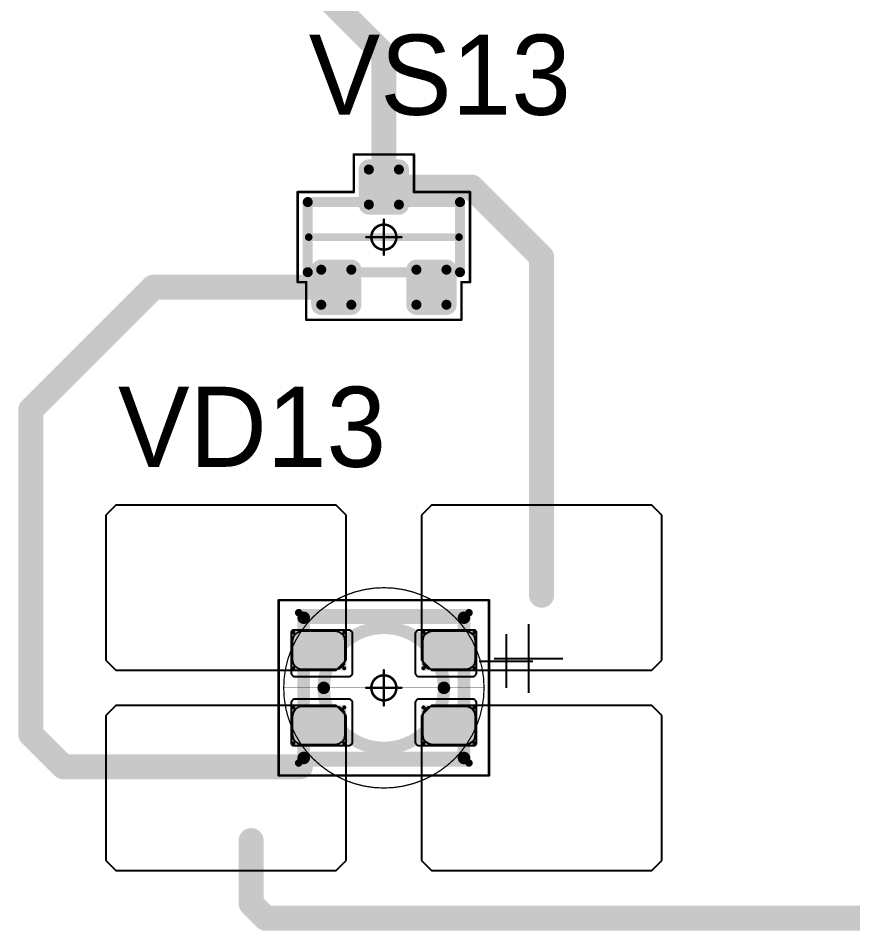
# Model space of a CAD drawing. Header units: millimetres. Extents: x 0 to 400, y 0 to 514.
# Drawn here: x 152.7 to 169.36, y 287.65 to 305.87 of the extents above; entities that cross this region are included whole.
import ezdxf

# ---------------------------------------------------------------- set-up
doc = ezdxf.new("R2010")
doc.units = ezdxf.units.MM
for name, color, linetype in [('Mechanical13', 56, 'Continuous'), ('Mechanical15', 56, 'Continuous'), ('Mechanical2', 216, 'Continuous'), ('TopLayer', 1, 'Continuous'), ('TopOverlay', 2, 'Continuous'), ('TopPaste', 8, 'Continuous'), ('TopSolder', 216, 'Continuous')]:
    doc.layers.add(name, color=color, linetype=linetype)

# ---------------------------------------------------------------- blocks, each defined once
blk = doc.blocks.new('SOT23_169')
at = {"layer": 'Mechanical13', "const_width": 0.2}
for points in [[(-0.7, 1.52), (0.7, 1.52)], [(-0.7, 1.52), (-0.7, -1.52)], [(0.7, 1.52), (0.7, -1.52)], [(-0.7, -1.52), (0.7, -1.52)]]:
    blk.add_lwpolyline(points, dxfattribs=at)
at = {"layer": 'Mechanical13', "const_width": 0.1}
for points in [[(-0.75, 1.52, 1), (-0.65, 1.52, 1)], [(-0.75, 1.52, 1), (-0.65, 1.52, 1)], [(0.65, 1.52, 1), (0.75, 1.52, 1)], [(0.65, 1.52, 1), (0.75, 1.52, 1)], [(-0.75, -1.52, 1), (-0.65, -1.52, 1)], [(-0.75, -1.52, 1), (-0.65, -1.52, 1)], [(0.65, -1.52, 1), (0.75, -1.52, 1)], [(0.65, -1.52, 1), (0.75, -1.52, 1)]]:
    blk.add_lwpolyline(points, format="xyb", close=True, dxfattribs=at)
at = {"layer": 'Mechanical15', "const_width": 0.05}
for points in [[(-0.9, 1.72), (-0.9, 1.55)], [(-0.9, 1.72), (0.9, 1.72)], [(0.9, 1.72), (0.9, 0.6)], [(-1.65, 1.55), (-1.65, -1.55)], [(-1.65, 1.55), (-0.9, 1.55)], [(0.9, 0.6), (1.65, 0.6)], [(1.65, 0.6), (1.65, -0.6)], [(0, 0.35), (0, -0.35)], [(-0.35, 0), (0.35, 0)], [(0.9, -0.6), (1.65, -0.6)], [(0.9, -0.6), (0.9, -1.72)], [(-1.65, -1.55), (-0.9, -1.55)], [(-0.9, -1.55), (-0.9, -1.72)], [(-0.9, -1.72), (0.9, -1.72)]]:
    blk.add_lwpolyline(points, dxfattribs=at)
at = {"layer": 'Mechanical15'}
for points, const_width in [([(-0.913, 1.72, 1), (-0.888, 1.72, 1)], 0.025), ([(-0.913, 1.72, 1), (-0.888, 1.72, 1)], 0.025), ([(0.888, 1.72, 1), (0.913, 1.72, 1)], 0.025), ([(0.888, 1.72, 1), (0.913, 1.72, 1)], 0.025), ([(-1.662, 1.55, 1), (-1.637, 1.55, 1)], 0.025), ([(-1.662, 1.55, 1), (-1.637, 1.55, 1)], 0.025), ([(-0.913, 1.55, 1), (-0.888, 1.55, 1)], 0.025), ([(-0.913, 1.55, 1), (-0.888, 1.55, 1)], 0.025), ([(0.888, 0.6, 1), (0.913, 0.6, 1)], 0.025), ([(0.888, 0.6, 1), (0.913, 0.6, 1)], 0.025), ([(1.637, 0.6, 1), (1.662, 0.6, 1)], 0.025), ([(1.637, 0.6, 1), (1.662, 0.6, 1)], 0.025), ([(-0.012, 0.35, 1), (0.012, 0.35, 1)], 0.025), ([(0.25, 0, 1), (-0.25, 0, 1)], 0.05), ([(-0.362, 0, 1), (-0.337, 0, 1)], 0.025), ([(-0.262, 0, 1), (-0.238, 0, 1)], 0.025), ([(0.238, 0, 1), (0.262, 0, 1)], 0.025), ([(0.337, 0, 1), (0.362, 0, 1)], 0.025), ([(-0.012, -0.35, 1), (0.012, -0.35, 1)], 0.025), ([(0.888, -0.6, 1), (0.913, -0.6, 1)], 0.025), ([(0.888, -0.6, 1), (0.913, -0.6, 1)], 0.025), ([(1.637, -0.6, 1), (1.662, -0.6, 1)], 0.025), ([(1.637, -0.6, 1), (1.662, -0.6, 1)], 0.025), ([(-1.662, -1.55, 1), (-1.637, -1.55, 1)], 0.025), ([(-1.662, -1.55, 1), (-1.637, -1.55, 1)], 0.025), ([(-0.913, -1.55, 1), (-0.888, -1.55, 1)], 0.025), ([(-0.913, -1.55, 1), (-0.888, -1.55, 1)], 0.025), ([(-0.913, -1.72, 1), (-0.888, -1.72, 1)], 0.025), ([(-0.913, -1.72, 1), (-0.888, -1.72, 1)], 0.025), ([(0.888, -1.72, 1), (0.913, -1.72, 1)], 0.025), ([(0.888, -1.72, 1), (0.913, -1.72, 1)], 0.025)]:
    blk.add_lwpolyline(points, format="xyb", close=True, dxfattribs=dict(at, const_width=const_width))
at = {"layer": 'TopLayer', "const_width": 0.1}
for points in [[(-1.4, 1.25, 1), (-1.3, 1.25, 1)], [(-0.7, 1.25, 1), (-0.6, 1.25, 1)], [(-1.4, 0.65, 1), (-1.3, 0.65, 1)], [(-0.7, 0.65, 1), (-0.6, 0.65, 1)], [(0.6, 0.3, 1), (0.7, 0.3, 1)], [(1.3, 0.3, 1), (1.4, 0.3, 1)], [(0.6, -0.3, 1), (0.7, -0.3, 1)], [(1.3, -0.3, 1), (1.4, -0.3, 1)], [(-1.4, -0.65, 1), (-1.3, -0.65, 1)], [(-0.7, -0.65, 1), (-0.6, -0.65, 1)], [(-1.4, -1.25, 1), (-1.3, -1.25, 1)], [(-0.7, -1.25, 1), (-0.6, -1.25, 1)]]:
    blk.add_lwpolyline(points, format="xyb", close=True, dxfattribs=at)
at = {"layer": 'TopLayer'}
for points in [[(-1.35, 1.35), (-1.35, 0.55), (-0.65, 1.35), (-0.65, 0.55)], [(-1.45, 1.25), (-1.45, 0.65), (-0.55, 1.25), (-0.55, 0.65)], [(0.65, 0.4), (0.65, -0.4), (1.35, 0.4), (1.35, -0.4)], [(0.55, 0.3), (0.55, -0.3), (1.45, 0.3), (1.45, -0.3)], [(-1.45, -0.65), (-1.45, -1.25), (-0.55, -0.65), (-0.55, -1.25)], [(-1.35, -0.55), (-1.35, -1.35), (-0.65, -0.55), (-0.65, -1.35)]]:
    blk.add_solid(points, dxfattribs=at)
at = {"layer": 'TopOverlay', "const_width": 0.15}
blk.add_lwpolyline([(0, 1.5), (0, -1.5)], dxfattribs=at)
at = {"layer": 'TopOverlay', "const_width": 0.075}
for points in [[(-0.038, 1.5, 1), (0.038, 1.5, 1)], [(-0.038, -1.5, 1), (0.038, -1.5, 1)]]:
    blk.add_lwpolyline(points, format="xyb", close=True, dxfattribs=at)
at = {"layer": 'TopPaste', "const_width": 0.075}
for points in [[(-1.387, 1.25, 1), (-1.313, 1.25, 1)], [(-0.687, 1.25, 1), (-0.613, 1.25, 1)], [(-1.387, 0.65, 1), (-1.313, 0.65, 1)], [(-0.687, 0.65, 1), (-0.613, 0.65, 1)], [(0.613, 0.3, 1), (0.687, 0.3, 1)], [(1.313, 0.3, 1), (1.387, 0.3, 1)], [(0.613, -0.3, 1), (0.687, -0.3, 1)], [(1.313, -0.3, 1), (1.387, -0.3, 1)], [(-1.387, -0.65, 1), (-1.313, -0.65, 1)], [(-0.687, -0.65, 1), (-0.613, -0.65, 1)], [(-1.387, -1.25, 1), (-1.313, -1.25, 1)], [(-0.687, -1.25, 1), (-0.613, -1.25, 1)]]:
    blk.add_lwpolyline(points, format="xyb", close=True, dxfattribs=at)
at = {"layer": 'TopPaste'}
for points in [[(-1.35, 1.325), (-1.35, 0.575), (-0.65, 1.325), (-0.65, 0.575)], [(-1.425, 1.25), (-1.425, 0.65), (-0.575, 1.25), (-0.575, 0.65)], [(0.65, 0.375), (0.65, -0.375), (1.35, 0.375), (1.35, -0.375)], [(0.575, 0.3), (0.575, -0.3), (1.425, 0.3), (1.425, -0.3)], [(-1.425, -0.65), (-1.425, -1.25), (-0.575, -0.65), (-0.575, -1.25)], [(-1.35, -0.575), (-1.35, -1.325), (-0.65, -0.575), (-0.65, -1.325)]]:
    blk.add_solid(points, dxfattribs=at)
at = {"layer": 'TopSolder', "const_width": 0.202}
for points in [[(-1.451, 1.25, 1), (-1.249, 1.25, 1)], [(-0.751, 1.25, 1), (-0.549, 1.25, 1)], [(-1.451, 0.65, 1), (-1.249, 0.65, 1)], [(-0.751, 0.65, 1), (-0.549, 0.65, 1)], [(0.549, 0.3, 1), (0.751, 0.3, 1)], [(1.249, 0.3, 1), (1.451, 0.3, 1)], [(0.549, -0.3, 1), (0.751, -0.3, 1)], [(1.249, -0.3, 1), (1.451, -0.3, 1)], [(-1.451, -0.65, 1), (-1.249, -0.65, 1)], [(-0.751, -0.65, 1), (-0.549, -0.65, 1)], [(-1.451, -1.25, 1), (-1.249, -1.25, 1)], [(-0.751, -1.25, 1), (-0.549, -1.25, 1)]]:
    blk.add_lwpolyline(points, format="xyb", close=True, dxfattribs=at)
at = {"layer": 'TopSolder'}
for points in [[(-1.35, 1.452), (-1.35, 0.448), (-0.65, 1.452), (-0.65, 0.448)], [(-1.552, 1.25), (-1.552, 0.65), (-0.448, 1.25), (-0.448, 0.65)], [(0.65, 0.502), (0.65, -0.502), (1.35, 0.502), (1.35, -0.502)], [(0.448, 0.3), (0.448, -0.3), (1.552, 0.3), (1.552, -0.3)], [(-1.35, -0.448), (-1.35, -1.452), (-0.65, -0.448), (-0.65, -1.452)], [(-1.552, -0.65), (-1.552, -1.25), (-0.448, -0.65), (-0.448, -1.25)]]:
    blk.add_solid(points, dxfattribs=at)
blk = doc.blocks.new('E65F_342')
at = {"layer": 'Mechanical13'}
for p, q in [((2.441, 1.071), (2.441, 0)), ((1.905, 0.536), (2.976, 0.536))]:
    blk.add_line(p, q, dxfattribs=at)
at = {"layer": 'Mechanical13', "const_width": 0.25}
for points in [[(-1.6, -1.4), (-1.6, 1.4)], [(-1.6, 1.4), (1.6, 1.4)], [(1.6, -1.4), (1.6, 1.4)], [(-1.6, -1.4), (1.6, -1.4)]]:
    blk.add_lwpolyline(points, dxfattribs=at)
at = {"layer": 'Mechanical13'}
for points, const_width in [([(-1.663, 1.4, 1), (-1.538, 1.4, 1)], 0.125), ([(-1.663, 1.4, 1), (-1.538, 1.4, 1)], 0.125), ([(1.537, 1.4, 1), (1.662, 1.4, 1)], 0.125), ([(1.537, 1.4, 1), (1.662, 1.4, 1)], 0.125), ([(1.2, 0, 1), (-1.2, 0, 1)], 0.25), ([(-1.263, 0, 1), (-1.138, 0, 1)], 0.125), ([(1.137, 0, 1), (1.262, 0, 1)], 0.125), ([(-1.663, -1.4, 1), (-1.538, -1.4, 1)], 0.125), ([(-1.663, -1.4, 1), (-1.538, -1.4, 1)], 0.125), ([(1.537, -1.4, 1), (1.662, -1.4, 1)], 0.125), ([(1.537, -1.4, 1), (1.662, -1.4, 1)], 0.125)]:
    blk.add_lwpolyline(points, format="xyb", close=True, dxfattribs=dict(at, const_width=const_width))
at = {"layer": 'Mechanical15', "const_width": 0.05}
for points in [[(-2.1, 1.75), (2.1, 1.75)], [(-2.1, -1.75), (-2.1, 1.75)], [(2.1, -1.75), (2.1, 1.75)], [(0, -0.35), (0, 0.35)], [(0, -0.35), (0, 0.35)], [(-0.35, 0), (0.35, 0)], [(-0.35, 0), (0.35, 0)], [(-2.1, -1.75), (2.1, -1.75)]]:
    blk.add_lwpolyline(points, dxfattribs=at)
at = {"layer": 'Mechanical15'}
for points, const_width in [([(-2.113, 1.75, 1), (-2.088, 1.75, 1)], 0.025), ([(-2.113, 1.75, 1), (-2.088, 1.75, 1)], 0.025), ([(2.087, 1.75, 1), (2.112, 1.75, 1)], 0.025), ([(2.087, 1.75, 1), (2.112, 1.75, 1)], 0.025), ([(-0.013, 0.35, 1), (0.012, 0.35, 1)], 0.025), ([(-0.013, 0.35, 1), (0.012, 0.35, 1)], 0.025), ([(0.25, 0, 1), (-0.25, 0, 1)], 0.05), ([(0.25, 0, 1), (-0.25, 0, 1)], 0.05), ([(-0.363, 0, 1), (-0.338, 0, 1)], 0.025), ([(-0.363, 0, 1), (-0.338, 0, 1)], 0.025), ([(-0.263, 0, 1), (-0.238, 0, 1)], 0.025), ([(-0.263, 0, 1), (-0.238, 0, 1)], 0.025), ([(0.237, 0, 1), (0.262, 0, 1)], 0.025), ([(0.237, 0, 1), (0.262, 0, 1)], 0.025), ([(0.337, 0, 1), (0.362, 0, 1)], 0.025), ([(0.337, 0, 1), (0.362, 0, 1)], 0.025), ([(-0.013, -0.35, 1), (0.012, -0.35, 1)], 0.025), ([(-0.013, -0.35, 1), (0.012, -0.35, 1)], 0.025), ([(-2.113, -1.75, 1), (-2.088, -1.75, 1)], 0.025), ([(-2.113, -1.75, 1), (-2.088, -1.75, 1)], 0.025), ([(2.087, -1.75, 1), (2.112, -1.75, 1)], 0.025), ([(2.087, -1.75, 1), (2.112, -1.75, 1)], 0.025)]:
    blk.add_lwpolyline(points, format="xyb", close=True, dxfattribs=dict(at, const_width=const_width))
at = {"layer": 'TopLayer'}
for p, q in [((-5.35, 3.65), (-5.55, 3.45)), ((-0.95, 3.65), (-5.35, 3.65)), ((-5.35, 3.65), (-5.35, 3.65)), ((-0.75, 3.45), (-0.95, 3.65)), ((0.95, 3.65), (0.75, 3.45)), ((5.35, 3.65), (0.95, 3.65)), ((0.95, 3.65), (0.95, 3.65)), ((5.55, 3.45), (5.35, 3.65)), ((-5.55, 3.45), (-5.55, 3.45)), ((-5.55, 3.45), (-5.55, 0.55)), ((-0.75, 0.55), (-0.75, 3.45)), ((0.75, 3.45), (0.75, 3.45)), ((0.75, 3.45), (0.75, 0.55)), ((5.55, 0.55), (5.55, 3.45)), ((-5.55, 0.55), (-5.35, 0.35)), ((-0.95, 0.35), (-0.75, 0.55)), ((0.75, 0.55), (0.95, 0.35)), ((5.35, 0.35), (5.55, 0.55)), ((-5.35, 0.35), (-0.95, 0.35)), ((0.95, 0.35), (5.35, 0.35)), ((-5.35, -0.35), (-5.55, -0.55)), ((-0.95, -0.35), (-5.35, -0.35)), ((-5.35, -0.35), (-5.35, -0.35)), ((-0.75, -0.55), (-0.95, -0.35)), ((0.95, -0.35), (0.75, -0.55)), ((5.35, -0.35), (0.95, -0.35)), ((0.95, -0.35), (0.95, -0.35)), ((5.55, -0.55), (5.35, -0.35)), ((-5.55, -0.55), (-5.55, -0.55)), ((-5.55, -0.55), (-5.55, -3.45)), ((-0.75, -3.45), (-0.75, -0.55)), ((0.75, -0.55), (0.75, -0.55)), ((0.75, -0.55), (0.75, -3.45)), ((5.55, -3.45), (5.55, -0.55)), ((-5.55, -3.45), (-5.35, -3.65)), ((-0.95, -3.65), (-0.75, -3.45)), ((0.75, -3.45), (0.95, -3.65)), ((5.35, -3.65), (5.55, -3.45)), ((-5.35, -3.65), (-0.95, -3.65)), ((0.95, -3.65), (5.35, -3.65))]:
    blk.add_line(p, q, dxfattribs=at)
at = {"layer": 'TopLayer', "const_width": 0.04}
for points in [[(-1.83, 1.11, 1), (-1.79, 1.11, 1)], [(-0.81, 1.11, 1), (-0.77, 1.11, 1)], [(0.77, 1.11, 1), (0.81, 1.11, 1)], [(1.79, 1.11, 1), (1.83, 1.11, 1)], [(-1.83, 0.39, 1), (-1.79, 0.39, 1)], [(-0.81, 0.39, 1), (-0.77, 0.39, 1)], [(0.77, 0.39, 1), (0.81, 0.39, 1)], [(1.79, 0.39, 1), (1.83, 0.39, 1)], [(-1.83, -0.39, 1), (-1.79, -0.39, 1)], [(-0.81, -0.39, 1), (-0.77, -0.39, 1)], [(0.77, -0.39, 1), (0.81, -0.39, 1)], [(1.79, -0.39, 1), (1.83, -0.39, 1)], [(-1.83, -1.11, 1), (-1.79, -1.11, 1)], [(-0.81, -1.11, 1), (-0.77, -1.11, 1)], [(0.77, -1.11, 1), (0.81, -1.11, 1)], [(1.79, -1.11, 1), (1.83, -1.11, 1)]]:
    blk.add_lwpolyline(points, format="xyb", close=True, dxfattribs=at)
at = {"layer": 'TopLayer'}
for points in [[(-1.85, 1.11), (-1.85, 0.39), (-0.75, 1.11), (-0.75, 0.39)], [(-1.81, 1.15), (-1.81, 0.35), (-0.79, 1.15), (-0.79, 0.35)], [(0.75, 1.11), (0.75, 0.39), (1.85, 1.11), (1.85, 0.39)], [(0.79, 1.15), (0.79, 0.35), (1.81, 1.15), (1.81, 0.35)], [(-1.81, -0.35), (-1.81, -1.15), (-0.79, -0.35), (-0.79, -1.15)], [(0.79, -0.35), (0.79, -1.15), (1.81, -0.35), (1.81, -1.15)], [(-1.85, -0.39), (-1.85, -1.11), (-0.75, -0.39), (-0.75, -1.11)], [(0.75, -0.39), (0.75, -1.11), (1.85, -0.39), (1.85, -1.11)]]:
    blk.add_solid(points, dxfattribs=at)
at = {"layer": 'TopOverlay'}
for p, q in [((2.886, 1.271), (2.886, -0.1)), ((2.2, 0.586), (3.571, 0.586))]:
    blk.add_line(p, q, dxfattribs=at)
at = {"layer": 'TopOverlay', "const_width": 0.15}
for points in [[(-1.7, 1.5), (1.7, 1.5)], [(-1.7, -1.5), (1.7, -1.5)]]:
    blk.add_lwpolyline(points, dxfattribs=at)
at = {"layer": 'TopOverlay', "const_width": 0.075}
for points in [[(-1.738, 1.5, 1), (-1.663, 1.5, 1)], [(1.662, 1.5, 1), (1.737, 1.5, 1)], [(-1.738, -1.5, 1), (-1.663, -1.5, 1)], [(1.662, -1.5, 1), (1.737, -1.5, 1)]]:
    blk.add_lwpolyline(points, format="xyb", close=True, dxfattribs=at)
at = {"layer": 'TopPaste'}
for p, q in [((-1.711, 1.114), (-1.773, 1.073)), ((-1.638, 1.129), (-1.711, 1.114)), ((-0.963, 1.129), (-1.638, 1.129)), ((-0.889, 1.114), (-0.963, 1.129)), ((-0.827, 1.073), (-0.889, 1.114)), ((0.889, 1.114), (0.827, 1.073)), ((0.962, 1.129), (0.889, 1.114)), ((1.637, 1.129), (0.962, 1.129)), ((1.711, 1.114), (1.637, 1.129)), ((1.773, 1.073), (1.711, 1.114)), ((-1.814, 1.011), (-1.829, 0.938)), ((-1.829, 0.938), (-1.829, 0.563)), ((-1.773, 1.073), (-1.814, 1.011)), ((-0.786, 1.011), (-0.827, 1.073)), ((-0.771, 0.938), (-0.786, 1.011)), ((-0.771, 0.563), (-0.771, 0.938)), ((0.786, 1.011), (0.771, 0.938)), ((0.771, 0.938), (0.771, 0.563)), ((0.827, 1.073), (0.786, 1.011)), ((1.814, 1.011), (1.773, 1.073)), ((1.829, 0.938), (1.814, 1.011)), ((1.829, 0.563), (1.829, 0.938)), ((-1.829, 0.563), (-1.814, 0.489)), ((-0.786, 0.489), (-0.771, 0.563)), ((0.771, 0.563), (0.786, 0.489)), ((1.814, 0.489), (1.829, 0.563)), ((-1.814, 0.489), (-1.773, 0.427)), ((-1.773, 0.427), (-1.711, 0.386)), ((-1.711, 0.386), (-1.638, 0.371)), ((-1.638, 0.371), (-0.963, 0.371)), ((-0.963, 0.371), (-0.889, 0.386)), ((-0.889, 0.386), (-0.827, 0.427)), ((-0.827, 0.427), (-0.786, 0.489)), ((0.786, 0.489), (0.827, 0.427)), ((0.827, 0.427), (0.889, 0.386)), ((0.889, 0.386), (0.962, 0.371)), ((0.962, 0.371), (1.637, 0.371)), ((1.637, 0.371), (1.711, 0.386)), ((1.711, 0.386), (1.773, 0.427)), ((1.773, 0.427), (1.814, 0.489)), ((-1.814, -0.489), (-1.829, -0.563)), ((-1.773, -0.427), (-1.814, -0.489)), ((-1.711, -0.386), (-1.773, -0.427)), ((-1.638, -0.371), (-1.711, -0.386)), ((-0.963, -0.371), (-1.638, -0.371)), ((-0.889, -0.386), (-0.963, -0.371)), ((-0.827, -0.427), (-0.889, -0.386)), ((-0.786, -0.489), (-0.827, -0.427)), ((-0.771, -0.563), (-0.786, -0.489)), ((0.786, -0.489), (0.771, -0.563)), ((0.827, -0.427), (0.786, -0.489)), ((0.889, -0.386), (0.827, -0.427)), ((0.962, -0.371), (0.889, -0.386)), ((1.637, -0.371), (0.962, -0.371)), ((1.711, -0.386), (1.637, -0.371)), ((1.773, -0.427), (1.711, -0.386)), ((1.814, -0.489), (1.773, -0.427)), ((1.829, -0.563), (1.814, -0.489)), ((-1.829, -0.563), (-1.829, -0.938)), ((-0.771, -0.938), (-0.771, -0.563)), ((0.771, -0.563), (0.771, -0.938)), ((1.829, -0.938), (1.829, -0.563)), ((-1.829, -0.938), (-1.814, -1.011)), ((-1.814, -1.011), (-1.773, -1.073)), ((-1.773, -1.073), (-1.711, -1.114)), ((-0.889, -1.114), (-0.827, -1.073)), ((-0.827, -1.073), (-0.786, -1.011)), ((-0.786, -1.011), (-0.771, -0.938)), ((0.771, -0.938), (0.786, -1.011)), ((0.786, -1.011), (0.827, -1.073)), ((0.827, -1.073), (0.889, -1.114)), ((1.711, -1.114), (1.773, -1.073)), ((1.773, -1.073), (1.814, -1.011)), ((1.814, -1.011), (1.829, -0.938)), ((-1.711, -1.114), (-1.638, -1.129)), ((-1.638, -1.129), (-0.963, -1.129)), ((-0.963, -1.129), (-0.889, -1.114)), ((0.889, -1.114), (0.962, -1.129)), ((0.962, -1.129), (1.637, -1.129)), ((1.637, -1.129), (1.711, -1.114))]:
    blk.add_line(p, q, dxfattribs=at)
at = {"layer": 'TopSolder'}
for p, q in [((-1.842, 1.129), (-1.85, 1.111)), ((-1.85, 1.111), (-1.85, 1.101)), ((-1.85, 1.101), (-1.85, 1.101)), ((-1.85, 1.101), (-1.85, 0.301)), ((-1.828, 1.143), (-1.842, 1.129)), ((-1.81, 1.151), (-1.828, 1.143)), ((-1.8, 1.151), (-1.81, 1.151)), ((-0.7, 1.151), (-1.8, 1.151)), ((-0.685, 1.151), (-0.7, 1.151)), ((-0.7, 1.151), (-0.7, 1.151)), ((-0.658, 1.139), (-0.685, 1.151)), ((-0.636, 1.118), (-0.658, 1.139)), ((-0.625, 1.09), (-0.636, 1.118)), ((0.636, 1.118), (0.625, 1.09)), ((0.657, 1.139), (0.636, 1.118)), ((0.685, 1.151), (0.657, 1.139)), ((0.7, 1.151), (0.685, 1.151)), ((1.8, 1.151), (0.7, 1.151)), ((1.81, 1.151), (1.8, 1.151)), ((1.8, 1.151), (1.8, 1.151)), ((1.828, 1.143), (1.81, 1.151)), ((1.842, 1.129), (1.828, 1.143)), ((1.85, 1.111), (1.842, 1.129)), ((1.85, 1.101), (1.85, 1.111)), ((1.85, 0.301), (1.85, 1.101)), ((-0.625, 1.076), (-0.625, 1.09)), ((-0.625, 0.301), (-0.625, 1.076)), ((0.625, 1.09), (0.625, 1.076)), ((0.625, 1.076), (0.625, 1.076)), ((0.625, 1.076), (0.625, 0.301)), ((-1.85, 0.301), (-1.85, 0.286)), ((-1.85, 0.286), (-1.839, 0.258)), ((-1.839, 0.258), (-1.818, 0.237)), ((-1.818, 0.237), (-1.79, 0.226)), ((-1.79, 0.226), (-1.775, 0.226)), ((-1.775, 0.226), (-1.775, 0.226)), ((-1.775, 0.226), (-0.7, 0.226)), ((-0.7, 0.226), (-0.685, 0.226)), ((-0.685, 0.226), (-0.658, 0.237)), ((-0.658, 0.237), (-0.636, 0.258)), ((-0.636, 0.258), (-0.625, 0.286)), ((-0.625, 0.286), (-0.625, 0.301)), ((-0.625, 0.301), (-0.625, 0.301)), ((0.625, 0.301), (0.625, 0.286)), ((0.625, 0.286), (0.636, 0.258)), ((0.636, 0.258), (0.657, 0.237)), ((0.657, 0.237), (0.685, 0.226)), ((0.685, 0.226), (0.7, 0.226)), ((0.7, 0.226), (0.7, 0.226)), ((0.7, 0.226), (1.775, 0.226)), ((1.775, 0.226), (1.79, 0.226)), ((1.79, 0.226), (1.817, 0.237)), ((1.817, 0.237), (1.839, 0.258)), ((1.839, 0.258), (1.85, 0.286)), ((1.85, 0.286), (1.85, 0.301)), ((1.85, 0.301), (1.85, 0.301)), ((-1.839, -0.257), (-1.85, -0.285)), ((-1.85, -0.285), (-1.85, -0.299)), ((-1.85, -0.299), (-1.85, -0.299)), ((-1.85, -0.299), (-1.85, -1.099)), ((-1.818, -0.236), (-1.839, -0.257)), ((-1.79, -0.224), (-1.818, -0.236)), ((-1.775, -0.224), (-1.79, -0.224)), ((-0.7, -0.224), (-1.775, -0.224)), ((-0.685, -0.224), (-0.7, -0.224)), ((-0.7, -0.224), (-0.7, -0.224)), ((-0.658, -0.236), (-0.685, -0.224)), ((-0.636, -0.257), (-0.658, -0.236)), ((-0.625, -0.285), (-0.636, -0.257)), ((-0.625, -0.299), (-0.625, -0.285)), ((-0.625, -1.074), (-0.625, -0.299)), ((0.636, -0.257), (0.625, -0.285)), ((0.625, -0.285), (0.625, -0.299)), ((0.625, -0.299), (0.625, -0.299)), ((0.625, -0.299), (0.625, -1.074)), ((0.657, -0.236), (0.636, -0.257)), ((0.685, -0.224), (0.657, -0.236)), ((0.7, -0.224), (0.685, -0.224)), ((1.775, -0.224), (0.7, -0.224)), ((1.79, -0.224), (1.775, -0.224)), ((1.775, -0.224), (1.775, -0.224)), ((1.817, -0.236), (1.79, -0.224)), ((1.839, -0.257), (1.817, -0.236)), ((1.85, -0.285), (1.839, -0.257)), ((1.85, -0.299), (1.85, -0.285)), ((1.85, -1.099), (1.85, -0.299)), ((-0.636, -1.117), (-0.625, -1.089)), ((-0.625, -1.089), (-0.625, -1.074)), ((-0.625, -1.074), (-0.625, -1.074)), ((0.625, -1.074), (0.625, -1.089)), ((0.625, -1.089), (0.636, -1.117)), ((-1.85, -1.099), (-1.85, -1.109)), ((-1.85, -1.109), (-1.842, -1.128)), ((-1.842, -1.128), (-1.828, -1.142)), ((-1.828, -1.142), (-1.81, -1.149)), ((-1.81, -1.149), (-1.8, -1.149)), ((-1.8, -1.149), (-0.7, -1.149)), ((-1.8, -1.149), (-1.8, -1.149)), ((-0.7, -1.149), (-0.685, -1.149)), ((-0.685, -1.149), (-0.658, -1.138)), ((-0.658, -1.138), (-0.636, -1.117)), ((0.636, -1.117), (0.657, -1.138)), ((0.657, -1.138), (0.685, -1.149)), ((0.685, -1.149), (0.7, -1.149)), ((0.7, -1.149), (1.8, -1.149)), ((0.7, -1.149), (0.7, -1.149)), ((1.8, -1.149), (1.81, -1.149)), ((1.81, -1.149), (1.828, -1.142)), ((1.828, -1.142), (1.842, -1.128)), ((1.842, -1.128), (1.85, -1.109)), ((1.85, -1.109), (1.85, -1.099)), ((1.85, -1.099), (1.85, -1.099))]:
    blk.add_line(p, q, dxfattribs=at)

msp = doc.modelspace()

# ---------------------------------------------------------------- linework, layer by layer
at = {"layer": 'Mechanical2'}
for points, const_width in [([(162, 292.5, 1), (158, 292.5, 1)], 0.0254), ([(160, 294.5, 1), (160, 294.5, 1)], 0.0005), ([(157.994, 292.5, 1), (158.006, 292.5, 1)], 0.0127), ([(158, 292.5, 1), (158, 292.5, 1)], 0.0005), ([(161.994, 292.5, 1), (162.006, 292.5, 1)], 0.0127), ([(162, 292.5, 1), (162, 292.5, 1)], 0.0005), ([(160, 290.5, 1), (160, 290.5, 1)], 0.0005)]:
    msp.add_lwpolyline(points, format="xyb", close=True, dxfattribs=dict(at, const_width=const_width))
at = {"layer": 'Mechanical2', "const_width": 0.001}
for points in [[(160, 290.5), (160, 294.5)], [(158, 292.5), (162, 292.5)]]:
    msp.add_lwpolyline(points, dxfattribs=at)
at = {"layer": 'TopLayer', "const_width": 0.5}
for points in [[(158.725, 306.425), (160, 305.15)], [(160, 302.5), (160, 305.15)], [(160, 302.5), (161.75, 302.5)], [(161.75, 302.5), (163.15, 301.1)], [(163.15, 294.35), (163.15, 301.1)], [(152.95, 298.05), (155.4, 300.5)], [(155.4, 300.5), (159.05, 300.5)], [(152.95, 291.575), (152.95, 298.05)], [(152.95, 291.575), (153.6, 290.925)], [(153.6, 290.925), (158.332, 290.925)], [(157.35, 288.193), (157.35, 289.45)], [(157.35, 288.193), (157.643, 287.9)], [(157.643, 287.9), (185.825, 287.9)]]:
    msp.add_lwpolyline(points, dxfattribs=at)
at = {"layer": 'TopLayer', "const_width": 0.25}
for points in [[(159.875, 305.15, 1), (160.125, 305.15, 1)], [(159.875, 305.15, 1), (160.125, 305.15, 1)], [(159.875, 302.5, 1), (160.125, 302.5, 1)], [(159.875, 302.5, 1), (160.125, 302.5, 1)], [(161.625, 302.5, 1), (161.875, 302.5, 1)], [(161.625, 302.5, 1), (161.875, 302.5, 1)], [(163.025, 301.1, 1), (163.275, 301.1, 1)], [(163.025, 301.1, 1), (163.275, 301.1, 1)], [(155.275, 300.5, 1), (155.525, 300.5, 1)], [(155.275, 300.5, 1), (155.525, 300.5, 1)], [(158.925, 300.5, 1), (159.175, 300.5, 1)], [(152.825, 298.05, 1), (153.075, 298.05, 1)], [(152.825, 298.05, 1), (153.075, 298.05, 1)], [(163.025, 294.35, 1), (163.275, 294.35, 1)], [(152.825, 291.575, 1), (153.075, 291.575, 1)], [(152.825, 291.575, 1), (153.075, 291.575, 1)], [(153.475, 290.925, 1), (153.725, 290.925, 1)], [(153.475, 290.925, 1), (153.725, 290.925, 1)], [(158.207, 290.925, 1), (158.457, 290.925, 1)], [(157.225, 289.45, 1), (157.475, 289.45, 1)], [(157.225, 288.193, 1), (157.475, 288.193, 1)], [(157.225, 288.193, 1), (157.475, 288.193, 1)], [(157.518, 287.9, 1), (157.768, 287.9, 1)], [(157.518, 287.9, 1), (157.768, 287.9, 1)]]:
    msp.add_lwpolyline(points, format="xyb", close=True, dxfattribs=at)

# ---------------------------------------------------------------- block references
for name, p, rotation in [('SOT23_169', (160, 301.5), 90), ('E65F_342', (160, 292.5), 360)]:
    msp.add_blockref(name, p, dxfattribs=dict(rotation=rotation))

# ---------------------------------------------------------------- texts
at = {"layer": 'TopOverlay'}
for s, p in [('VS13', (158.5, 303.942)), ('VD13', (154.692, 296.913))]:
    msp.add_text(s, height=1.6, dxfattribs=at).set_placement(p)

doc.saveas('drawing.dxf')
